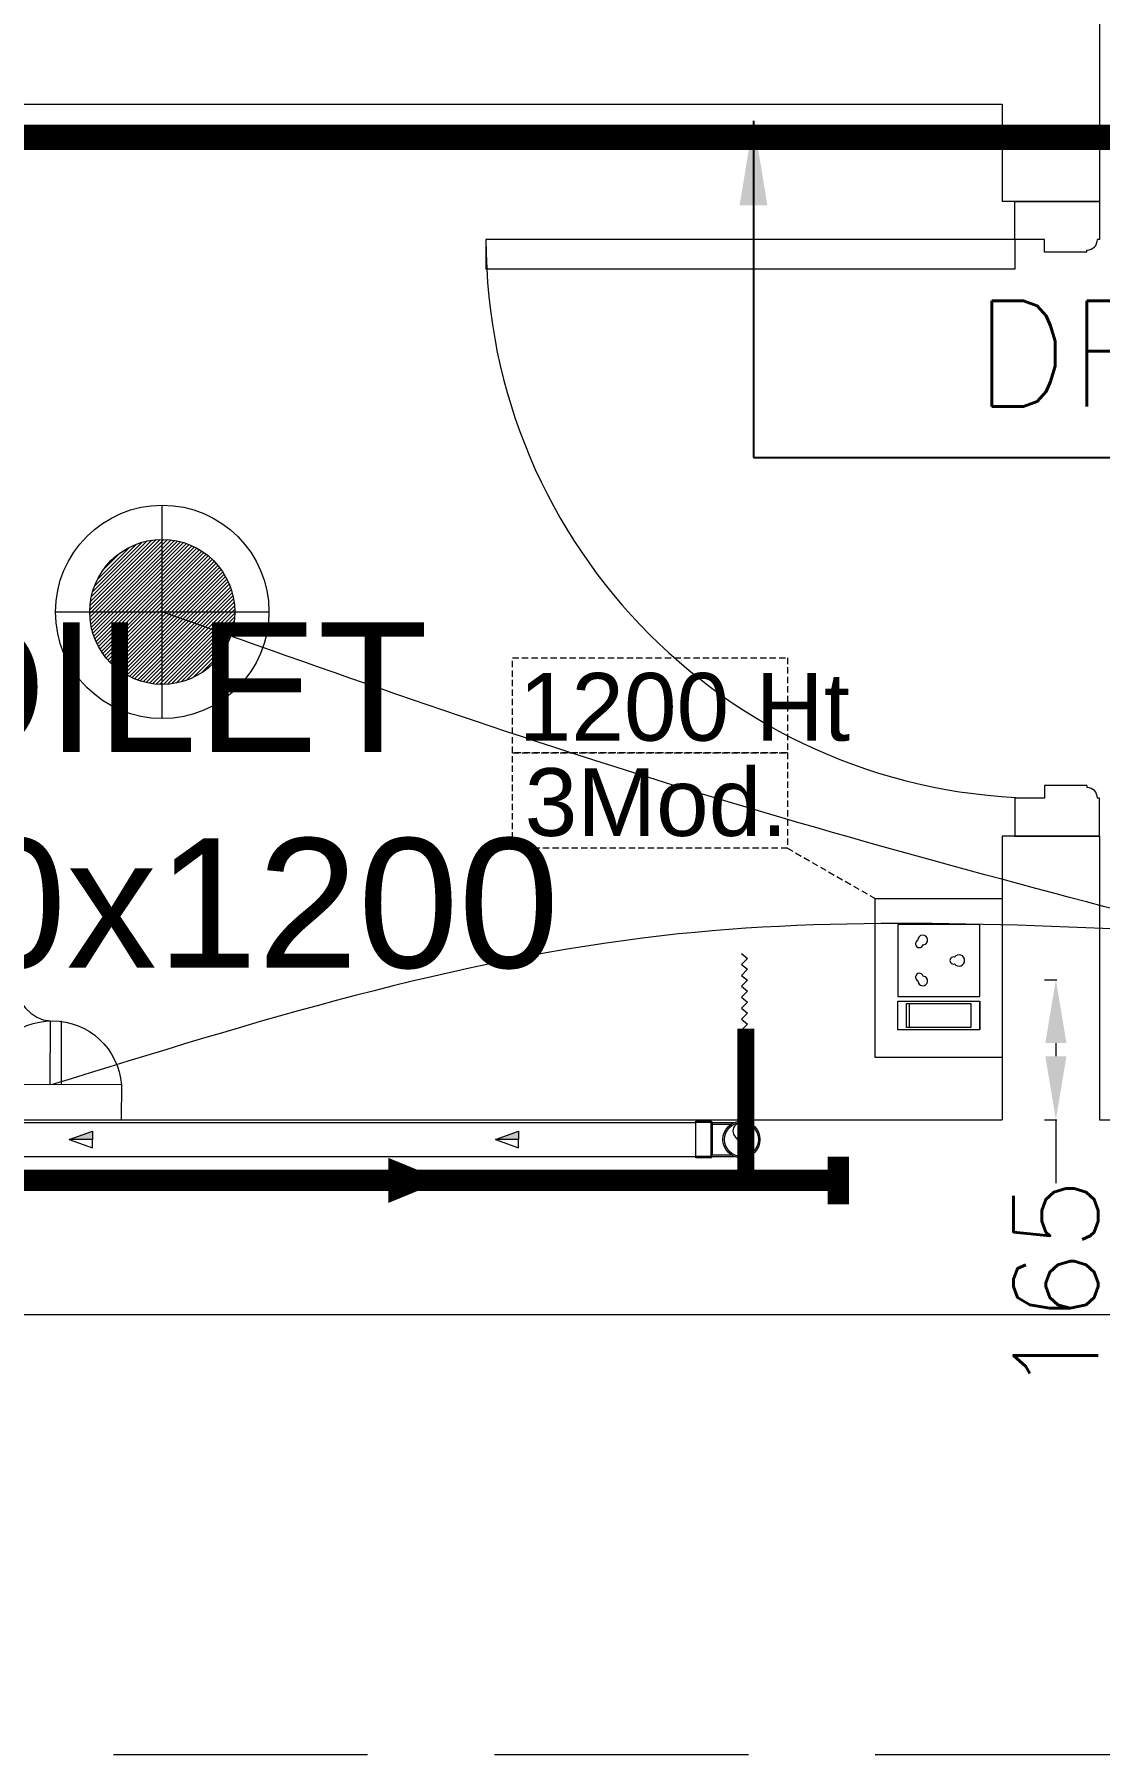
# Model space of a CAD drawing. Extents: x 3505867 to 4040009, y -660366 to -590408.
# Drawn here: x 3529095 to 3530354, y -613703 to -611671 of the extents above; entities that cross this region are included whole.
import ezdxf

# ---------------------------------------------------------------- set-up
doc = ezdxf.new("R2010")
doc.units = 0
doc.header["$LTSCALE"] = 6
doc.header["$MEASUREMENT"] = 0
for name, pattern in [('1', [0]), ('CENTER2', [1.125, 0.75, -0.125, 0.125, -0.125]), ('DASHED2', [0.375, 0.25, -0.125]), ('HIDDEN', [0.375, 0.25, -0.125])]:
    doc.linetypes.add(name, pattern=pattern)
doc.layers.get('0').update_dxf_attribs({"linetype": 'CONTINUOUS', "lineweight": 0})
doc.layers.get('Defpoints').update_dxf_attribs({"linetype": 'CONTINUOUS', "lineweight": 0})
for name, color, linetype, lineweight in [('AC-AHU', 7, 'CONTINUOUS', 0), ('Chajja', 7, 'CONTINUOUS', 0), ('DIM', 7, 'CONTINUOUS', 0), ('DOOR', 44, 'CONTINUOUS', 0), ('ELE- DBS', 1, 'CONTINUOUS', 0), ('ELE-1 NO 6-16A RAW POWER SOCKET', 1, 'CONTINUOUS', 0), ('ELE-12W LED', 1, 'CONTINUOUS', 0), ('ELE-CABLE TRAY', 31, 'CONTINUOUS', 0), ('ELE-EXHAUST FAN', 10, 'CONTINUOUS', 0), ('ELE. DB', 1, 'CONTINUOUS', 0), ('MEP_HVAC_DRAIN_PIPE', 7, 'CONTINUOUS', 0), ('MEP_HVAC_TEXT', 7, 'CONTINUOUS', 0), ('PHE-SP', 1, 'CONTINUOUS', 0), ('phe-text', 1, 'CONTINUOUS', 0), ('PL- WASTE PIPE', 6, 'CONTINUOUS', 0), ('PL-SOFT  WATER SUPPLY PIPE', 162, 'CONTINUOUS', 0), ('PL-SOIL PIPE', 1, 'CONTINUOUS', 0), ('PL-WATER PIPING', 1, 'CONTINUOUS', 0), ('TEXT', 5, 'CONTINUOUS', 0), ('WALL', 10, 'CONTINUOUS', 0)]:
    doc.layers.add(name, color=color, linetype=linetype, lineweight=lineweight)
doc.layers.add('CFT_LOOPING', color=7, linetype='1', lineweight=0, true_color=0xd6d600)
doc.layers.add('ELE-LIGHTING WIRING', color=7, linetype='CONTINUOUS', lineweight=0, true_color=0x63d7b6)
doc.styles.add('ARIAL', font='arial.ttf')
doc.styles.add('ROMANS', font='romans.shx')
doc.styles.get("Standard").update_dxf_attribs({"font": 'SIMPLEX'})
doc.styles.add('VERDANA', font='verdana.ttf')
doc.dimstyles.new('AEPL1', dxfattribs={"dimtxt": 100, "dimasz": 75, "dimexe": 1.25, "dimexo": 50, "dimtad": 0, "dimdec": 0, "dimtxsty": 'ROMANS', "dimcen": 2.5, "dimclrd": 7, "dimclre": 7, "dimadec": 0, "dimazin": 0, "dimtfac": 1, "dimtdec": 0, "dimtmove": 0, "dimatfit": 3, "dimfxl": 1, "dimlwd": 0, "dimlwe": 0, "dimarcsym": 0})
doc.dimstyles.new('TEXT', dxfattribs={"dimscale": 0, "dimtxt": 500, "dimasz": 100, "dimexe": 75, "dimexo": 100, "dimgap": 50, "dimtad": 0, "dimdec": 0, "dimzin": 0, "dimdsep": 46, "dimtxsty": 'ARIAL', "dimblk": 'OBLIQUE', "dimcen": 0.09, "dimdle": 100, "dimclrd": 256, "dimclre": 256, "dimclrt": 6, "dimadec": 0, "dimazin": 0, "dimtfac": 1, "dimtdec": 0, "dimtofl": 0, "dimtmove": 2, "dimatfit": 3, "dimfxl": 1, "dimfrac": 2, "dimtolj": 1, "dimtzin": 0, "dimarcsym": 0})

# ---------------------------------------------------------------- blocks, each defined once
blk = doc.blocks.new('750')
at = {"layer": 'DOOR'}
for p, q in [((-50, 705), (-47.5, 705)), ((-35, 690), (-35, 692.5)), ((50, 45), (50, 80)), ((50, 80), (675, 80)), ((675, 45), (675, 80)), ((-50, 45), (-47.5, 45)), ((-35, 60), (-35, 57.5)), ((50, 45), (675, 45))]:
    blk.add_line(p, q, dxfattribs=at)
for points in [[(15, 690), (15, 705), (50, 705), (50, 750), (-50, 750), (-50, 705)], [(-35, 690), (15, 690)], [(15, 60), (15, 45), (50, 45), (50, 0), (-50, 0), (-50, 45)], [(-35, 60), (15, 60)]]:
    blk.add_lwpolyline(points, dxfattribs=at)
for centre, start, end in [((-35, 705), 180, 270), ((-35, 45), 90, 180)]:
    blk.add_arc(centre, 12.5, start, end, dxfattribs=at)
at = {"layer": 'DOOR', "color": 145}
blk.add_arc((15, 45), 660, 0, 90, dxfattribs=at)
blk = doc.blocks.new('CIVIL IVF')
at = {"layer": 'Chajja', "color": 8, "linetype": 'HIDDEN', "ltscale": 200}
blk.add_line((-33055, 235.1720922137611), (-10539.99999999953, 235.1720922137611), dxfattribs=at)
at = {"layer": 'WALL', "color": 8, "linetype": 'ByBlock'}
for p, q in [((-13440, 2300.172092213761), (-13440, 2070.040364192217)), ((-15555, 2185.172092213761), (-13555, 2185.172092213761)), ((-13555, 2185.172092213761), (-13555, 2070.040364192217)), ((-13440.00000000047, 2070.040364192217), (-13555.00000000047, 2070.040364192217)), ((-13555, 1320.157421845011), (-13555, 985.1720922132954)), ((-13440.00000000047, 1320.157421845011), (-13555, 1320.157421845011)), ((-13440, 1320.157421845011), (-13440, 985.1720922132954)), ((-15555, 985.1720922137611), (-13555, 985.1720922137611)), ((-13440, 985.1720922137611), (-10009.99999999953, 985.1720922137611)), ((-15554.99999999953, 755.1720922137611), (-10009.99999999953, 755.1720922137611))]:
    blk.add_line(p, q, dxfattribs=at)
at = {"layer": 'DOOR', "color": 8, "rotation": 180}
blk.add_blockref('750', (-13490.00000000047, 2070.157421845011), dxfattribs=at)
at = {"layer": 'DIM', "color": 8, "insert": (-14607.32700942596, 1367.641750697047, -101230.7692307694), "char_height": 153, "width": 1626.955661664394, "attachment_point": 5, "style": 'ARIAL'}
blk.add_mtext('TOILET\\P2000x1200', dxfattribs=at)
blk = doc.blocks.new('6-16A RAW POWER SOCKET 3M')
at = {"layer": 'ELE-1 NO 6-16A RAW POWER SOCKET', "lineweight": 0}
for p, q in [((0.04236299658581899, 57.88694949233849), (72.28785605912874, 57.88694949233849)), ((0.04236299658581899, 57.88694949233849), (72.28785605912874, 57.88694949233849)), ((0.04236299658581899, 32.7175519091706), (0.04236299658581899, 57.88694949233849)), ((0.04236299658581899, 57.88694949233849), (0.04236299658581899, 32.7175519091706)), ((7.907799741334621, 55.78949969372939), (64.42241931437994, 55.78949969372939)), ((7.907799741334621, 34.81500170763839), (7.907799741334621, 55.78949969372939)), ((61.90547955633163, 55.78949969372939), (61.90547955633163, 34.81500170763839)), ((64.42241931437994, 55.78949969372939), (64.42241931437994, 34.81500170763839)), ((72.28785605912874, 57.88694949233849), (72.28785605912874, 32.7175519091706)), ((72.28785605912874, 32.7175519091706), (0.04236299658581899, 32.7175519091706)), ((64.42241931437994, 34.81500170763839), (7.907799741334621, 34.81500170763839)), ((0.04236299658581899, 28.52265231195239), (0.04236299658581899, -34.76791676603381)), ((72.28785605912874, 28.52265231195239), (0.04236299658581899, 28.52265231195239)), ((72.28785605912874, -34.76791676603381), (72.28785605912874, 28.52265231195239)), ((0.04236299658581899, -34.76791676603381), (72.28785605912874, -34.76791676603381))]:
    blk.add_line(p, q, dxfattribs=at)
blk.add_lwpolyline([(92, 82.0872261803568), (92, -57.5), (-19.66978094428543, -57.5), (-19.66978094428543, 82.0872261803568)], close=True, dxfattribs=at)
for centre, radius, start, end in [((50.26754560640858, 14.91360383487413), 4.244992632691642, 357.4899662956395, 264.731087112561), ((18.33083273330305, -3.12263222711136), 4.925952859802321, 37.15836531282703, 322.841634687173), ((23.2578085873977, -3.12263222711136), 3.139290385888216, 251.4031195274338, 108.5968804725661), ((53.18759013682806, 11.56753514266578), 3.425103751004558, 194.9048633384309, 67.31619007065557), ((53.18759013682806, -17.81279959660589), 3.425103751004558, 292.6838099293444, 165.0951366638534), ((50.26754560640858, -21.15886828909685), 4.244992632691642, 95.26891288743899, 2.510033704360463)]:
    blk.add_arc(centre, radius, start, end, dxfattribs=at)
blk = doc.blocks.new('*D406')
at = {"layer": 'Defpoints', "color": 0, "linetype": 'ByBlock', "transparency": 16777216}
for p in [(20250, 915.4926648153923), (20250, 750), (20313.36966876779, 750)]:
    blk.add_point(p, dxfattribs=at)
at = {"layer": 'ELE-CABLE TRAY', "color": 7, "linetype": 'ByBlock', "lineweight": 0, "transparency": 16777216}
for p, q in [((20300, 915.4926648153923), (20314.61966876779, 915.4926648153923)), ((20313.36966876779, 840.4926648153923), (20313.36966876779, 825)), ((20300, 750), (20314.61966876779, 750)), ((20313.36966876779, 750), (20313.36966876779, 675))]:
    blk.add_line(p, q, dxfattribs=at)
at = {"layer": 'ELE-CABLE TRAY', "color": 7, "linetype": 'ByBlock', "transparency": 16777216}
for points in [[(20325.86966876779, 840.4926648153923), (20300.86966876779, 840.4926648153923), (20313.36966876779, 915.4926648153923)], [(20300.86966876779, 825), (20325.86966876779, 825), (20313.36966876779, 750)]]:
    blk.add_solid(points, dxfattribs=at)
at = {"layer": 'ELE-CABLE TRAY', "color": 0, "linetype": 'ByBlock', "transparency": 16777216, "insert": (20313.36966876779, 552.9464285714275), "char_height": 100, "attachment_point": 5, "rotation": 90, "style": 'ROMANS'}
blk.add_mtext('165', dxfattribs=at)
blk = doc.blocks.new('A$C0B1B3CFA')
at = {"layer": 'PHE-SP'}
h = blk.add_hatch(color=7, dxfattribs=at)
h.dxf.hatch_style = 1
h.paths.add_polyline_path([(-0.0494668798380715, 0.0226015183831585), (-0.0494668798380715, 0), (0.0123667199595179, 0)])
at = {"layer": 'PHE-SP', "color": 7}
for points in [[(-0.0494668798380715, 0), (0.0123667199595179, 0), (-0.0494668798380715, 0.0226015183831585), (-0.0494668798380715, 0)], [(-0.0494668798380715, 0), (0.0123667199595179, 0), (-0.0494668798380715, -0.0226015183831585), (-0.0494668798380715, 0)]]:
    blk.add_lwpolyline(points, dxfattribs=at)
blk = doc.blocks.new('Z$W@#3BD47561')
at = {"layer": 'PHE-SP', "xscale": 49.00933755098914, "yscale": 49.00933755098914, "zscale": 49.00933755098914, "rotation": 270}
blk.add_blockref('A$C0B1B3CFA', (0, 0), dxfattribs=at)
blk = doc.blocks.new('Z$W@#4AA511D8')
at = {"layer": 'phe-text', "linetype": 'ByBlock', "lineweight": -2, "ltscale": 0.5, "xscale": 0.0244727334018079, "yscale": 0.0244727334018079, "zscale": 0.0244727334018079, "rotation": 270}
blk.add_blockref('Z$W@#3BD47561', (0.0148325505764859, 0), dxfattribs=at)
blk = doc.blocks.new('RISER UP 100')
at = {"color": 0, "linetype": 'Continuous'}
for p, q in [((-98.49999999981087, 60.00000000035834), (-148.4999999998108, 60.00000000054024)), ((-148.5000000002183, -59.99999999945976), (-148.4999999998108, 60.00000000054024)), ((-98.49999999976716, 60.00000000035834), (-93.49999999977443, 55.00000000034014)), ((-93.49999999983265, 55.00000000036925), (-23.97915761637705, 55.00000000011461)), ((-98.50000000020373, -59.99999999964166), (-93.50000000016735, -54.99999999965986)), ((-93.50000000022557, -54.99999999968895), (-23.97915761678451, -54.99999999994178)), ((-98.50000000020373, -59.99999999964166), (-148.5000000002183, -59.99999999945976))]:
    blk.add_line(p, q, dxfattribs=at)
at = {"color": 8, "linetype": 'Continuous', "lineweight": 0, "ltscale": 0.005}
for p, q in [((-98.49999999983265, 55.00000000035834), (-148.4999999998035, 55.00000000054024)), ((-98.50000000016735, -54.99999999964166), (-98.49999999981813, 55.00000000035834)), ((-98.49999999978901, 55.00000000035834), (-93.4999999998472, 50.00000000036925)), ((-93.5000000001528, -49.99999999965986), (-93.4999999998472, 50.00000000036925)), ((-93.4999999998472, 50.00000000036925), (-33.16624790341303, 50.00000000014916)), ((-98.50000000018193, -54.99999999964166), (-148.5000000001819, -54.99999999945976)), ((-98.50000000018193, -54.99999999964166), (-93.5000000001528, -49.99999999965986)), ((-93.50000000021099, -49.99999999968895), (-33.16624790377682, -49.99999999990814))]:
    blk.add_line(p, q, dxfattribs=at)
at = {"color": 8, "linetype": 'CENTER2', "lineweight": 0}
for p, q in [((-15, 0), (15, 0)), ((0, 15), (0, -15))]:
    blk.add_line(p, q, dxfattribs=at)
at = {"color": 0, "linetype": 'Continuous'}
blk.add_circle((-8.73115e-11, 0), 60, dxfattribs=at)
at = {"color": 8, "linetype": 'Continuous', "lineweight": 0, "ltscale": 0.005}
blk.add_circle((0, 0), 55.00000000005822, dxfattribs=at)
at = {"color": 8, "linetype": 'Continuous', "lineweight": 0}
for centre, start, end in [((2.18279e-11, 27.50000000002911), 89.99999999958314, 269.9999999991661), ((-1.891749e-10, -27.50000000002911), 269.9999999991661, 89.99999999958314)]:
    blk.add_arc(centre, 27.5000000000291, start, end, dxfattribs=at)
blk = doc.blocks.new('aa')
at = {"layer": 'PL- WASTE PIPE', "color": 4, "ltscale": 5}
for p, q in [((-2.731126669910736, 0.1073182196505513), (-2.562052165761997, -0.1073182196505513)), ((-2.562052165761997, -0.1073182196505513), (-2.353042467362684, 0.1073182196505513)), ((-2.353042467362684, 0.1073182196505513), (-2.183967963213945, -0.1073182196505513)), ((-2.183967963213945, -0.1073182196505513), (-1.974958264814632, 0.1073182196505513)), ((-1.974958264814632, 0.1073182196505513), (-1.805883760665893, -0.1073182196505513)), ((-1.805883760665893, -0.1073182196505513), (-1.596874062266579, 0.1073182196505513)), ((-1.596874062266579, 0.1073182196505513), (-1.42779955811784, -0.1073182196505513)), ((-1.42779955811784, -0.1073182196505513), (-1.218789859718527, 0.1073182196505513)), ((-1.218789859718527, 0.1073182196505513), (-1.049715355569788, -0.1073182196505513)), ((-1.049715355569788, -0.1073182196505513), (-0.8407056571704743, 0.1073182196505513)), ((-0.8407056571704743, 0.1073182196505513), (-0.6716311530217354, -0.1073182196505513)), ((-0.6716311530217354, -0.1073182196505513), (-0.4626214546224219, 0.1073182196505513)), ((-0.4626214546224219, 0.1073182196505513), (-0.293546950473683, -0.1073182196505513)), ((-0.293546950473683, -0.1073182196505513), (-0.08453725207436946, 0.1073182196505513)), ((-0.08453725207436946, 0.1073182196505513), (0.08453725207436946, -0.1073182196505513)), ((0.08453725207436946, -0.1073182196505513), (0.293546950473683, 0.1073182196505513)), ((0.293546950473683, 0.1073182196505513), (0.4626214546224219, -0.1073182196505513)), ((0.4626214546224219, -0.1073182196505513), (0.6716311530217354, 0.1073182196505513)), ((0.6716311530217354, 0.1073182196505513), (0.8407056571704743, -0.1073182196505513)), ((0.8407056571704743, -0.1073182196505513), (1.049715355569788, 0.1073182196505513)), ((1.049715355569788, 0.1073182196505513), (1.218789859718527, -0.1073182196505513)), ((1.218789859718527, -0.1073182196505513), (1.42779955811784, 0.1073182196505513)), ((1.42779955811784, 0.1073182196505513), (1.596874062266579, -0.1073182196505513)), ((1.596874062266579, -0.1073182196505513), (1.805883760665893, 0.1073182196505513)), ((1.805883760665893, 0.1073182196505513), (1.974958264814632, -0.1073182196505513)), ((1.974958264814632, -0.1073182196505513), (2.183967963213945, 0.1073182196505513)), ((2.183967963213945, 0.1073182196505513), (2.353042467362684, -0.1073182196505513)), ((2.353042467362684, -0.1073182196505513), (2.562052165761997, 0.1073182196505513)), ((2.562052165761997, 0.1073182196505513), (2.731126669910736, -0.1073182196505513)), ((2.731126669910736, -0.1073182196505513), (2.94013636831005, 0.1073182196505513)), ((2.94013636831005, 0.1073182196505513), (3.109210872458789, -0.1073182196505513)), ((3.109210872458789, -0.1073182196505513), (3.318220570858102, 0.1073182196505513)), ((3.318220570858102, 0.1073182196505513), (3.487295075006841, -0.1073182196505513)), ((3.487295075006841, -0.1073182196505513), (3.696304773406155, 0.1073182196505513))]:
    blk.add_line(p, q, dxfattribs=at)
blk = doc.blocks.new('ETWER')
at = {"layer": 'PL- WASTE PIPE', "color": 4, "linetype": 'ByBlock', "lineweight": 0, "ltscale": 5}
for p, q in [((18680.22725724662, 746.7194381064037), (19887.787827102, 746.7194381064037)), ((18680.22725724662, 706.7194381064037), (19887.787827102, 706.7194381064037))]:
    blk.add_line(p, q, dxfattribs=at)
at = {"layer": 'PL-SOFT  WATER SUPPLY PIPE', "color": 5, "const_width": 20}
blk.add_lwpolyline([(19946.93612812227, 857.6924816621467), (19946.93612812227, 675.2546713175252)], dxfattribs=at)
at = {"layer": 'PL-SOFT  WATER SUPPLY PIPE', "color": 3, "const_width": 25}
for points in [[(17229.14437774476, 676.9454663724173), (17466.97627425706, 676.9454663724173), (17466.97627425706, 778.3086102382513), (18273.20014127996, 778.3086102382513), (18273.20014127996, 678.3511412626831), (20056.39050435694, 678.3511412626831)], [(20056.39050435694, 650.1243398970691), (20056.39050435694, 706.577942628297)]]:
    blk.add_lwpolyline(points, dxfattribs=at)
at = {"layer": 'PL-WATER PIPING', "color": 61}
blk.add_lwpolyline([(19524.68971982645, 678.3511412626831, 53.25524689926687, 0, 0), (19589.50079647871, 678.3511412626831, 0, 0, 0)], format="xyseb", dxfattribs=at)
at = {"layer": 'PL- WASTE PIPE', "linetype": 'ByBlock', "xscale": -34.18592693661901, "yscale": 34.18592693661901, "zscale": 34.18592693661901, "rotation": 89.99999999999972}
blk.add_blockref('aa', (19945.47511051176, 853.0651908122236), dxfattribs=at)
at = {"layer": 'PL- WASTE PIPE', "color": 4, "linetype": 'ByBlock', "ltscale": 5, "xscale": 0.3637807491883915, "yscale": 0.3637807491883915, "zscale": 0.3637807487565851, "rotation": 359.9916092639283}
blk.add_blockref('RISER UP 100', (19941.8063376951, 726.7035858930321), dxfattribs=at)
at = {"layer": 'PL-SOIL PIPE', "color": 1, "linetype": 'Continuous', "xscale": -368.8935589147083, "yscale": 368.8935589147088, "zscale": 368.8935589147086}
for p, rotation in [((19147.64751724899, 726.7193349313457), 179.9999999998882), ((19651.1118567395, 726.7193349313457), 180)]:
    blk.add_blockref('Z$W@#4AA511D8', p, dxfattribs=dict(at, rotation=rotation))
blk = doc.blocks.new('18W LED')
at = {"layer": 'ELE-12W LED'}
h = blk.add_hatch(dxfattribs=at)
h.set_pattern_fill('ANSI31', color=252)
h.set_pattern_definition([(45, (-1135553.90972861, 459369.4158411386), (-2.245064030267288, 2.245064030267288), [])])
edge = h.paths.add_edge_path()
edge.add_arc((0, 0), 85.66142586955375, 0, 360)
at = {"layer": 'ELE-12W LED', "color": 1}
for p, q in [((0, -126.0971237812773), (0, 126.0971237812773)), ((-126.0971237812191, 0), (126.0971237812191, 0))]:
    blk.add_line(p, q, dxfattribs=at)
for radius in [126.0971237812657, 85.66142586955375]:
    blk.add_circle((0, 0), radius, dxfattribs=at)
blk = doc.blocks.new('A$C44D17E71')
at = {"layer": 'ELE-EXHAUST FAN', "color": 1}
for p, q in [((-13.29599733809255, 0.7159641550460947), (-9.753207352478512, 2.099846774310208)), ((-9.753207352478512, 2.099846774310208), (-9.753207352328673, -0.4807560357785405)), ((-13.29599733809255, 0.7159641550460947), (-9.753207352328673, -0.4807560357785405)), ((-0.9728406073775204, 0.8095453698751953), (-9.753207352478512, 0.8095453698751953)), ((6.624894357317842, -9.319243077637587), (4.708301747763088, -9.310921312920549)), ((4.708301747549129, -9.31092131185462), (4.708301747527756, -16.79750919255232)), ((6.592107783299824, -16.80575916425325), (6.624894357082511, -9.319243076573478)), ((6.608972073030898, -12.95495190956128), (10.06662593766994, -12.97009441677576)), ((6.606356718972009, -13.55214423543978), (10.06401058358968, -13.56728674265971)), ((6.592107783299824, -16.80575916425325), (4.708301747527756, -16.79743739952348))]:
    blk.add_line(p, q, dxfattribs=at)
blk.add_ellipse((-0.9728406073561473, 5.636987982185019), major_axis=(-4.194098581760904e-11, -4.827442612307142), ratio=0.3635497343302502, dxfattribs=at)
at = {"layer": 'ELE-EXHAUST FAN', "color": 1, "extrusion": (0, 0, -1)}
blk.add_ellipse((-0.9728406073561473, -4.017897242429171), major_axis=(-4.194039462639472e-11, 4.827442612307142), ratio=0.3635497343302502, dxfattribs=at)
blk.add_ellipse((6.311101380334847, -13.0611986838426), major_axis=(0.01644494446120371, 3.755053575657497), ratio=0.9999999968774386, start_param=0.07928288612717244, end_param=3.06230976746262, dxfattribs=at)
at = {"layer": 'ELE-EXHAUST FAN', "color": 1}
blk.add_open_spline([(-1.040462210238502, 0.8131301081702986), (-0.794110476796277, -0.2959092840810627), (3.443820170653225, 2.503108630342467), (7.593877717068608, -7.044175584480399), (-0.9620381850488684, -5.976623083626691), (5.220079382851281, 0.4063643747449532), (14.26886167446287, 3.094036723225145), (9.160937442755994, -9.394371721256903), (5.4319324894484, -2.528912989344462), (11.72688167262936, 0.02392873297139886), (16.82435437684603, -10.78942685045513), (10.13837529740211, -10.70616108024435), (10.06508547398614, -12.97008767044419)], degree=3, knots=[0, 0, 0, 0, 6.261698984633693, 12.35289337727386, 15.78723858549406, 21.85874170938161, 28.75275539672618, 35.67821749018282, 39.22549451667553, 45.35410703231142, 53.69387849876626, 67.42145290315356, 67.42145290315356, 67.42145290315356, 67.42145290315356], dxfattribs=at)
blk = doc.blocks.new('*D539')
at = {"layer": 'Defpoints', "color": 0, "linetype": 'ByBlock', "transparency": 16777216}
for p in [(-7180, 1320.157421845011), (-7180, 1185.157421845011), (-6920.612847353797, 1185.157421845011)]:
    blk.add_point(p, dxfattribs=at)
at = {"layer": 'ELE-CABLE TRAY', "color": 7, "linetype": 'ByBlock', "lineweight": 0, "transparency": 16777216}
for p, q in [((-6920.612847353797, 1395.157421845011), (-6920.612847353797, 1470.157421845011)), ((-7130, 1320.157421845011), (-6919.362847353797, 1320.157421845011)), ((-6920.612847353797, 1320.157421845011), (-6920.612847353797, 1185.157421845011)), ((-7130, 1185.157421845011), (-6919.362847353797, 1185.157421845011)), ((-6920.612847353797, 1110.157421845011), (-6920.612847353797, 1035.157421845011))]:
    blk.add_line(p, q, dxfattribs=at)
at = {"layer": 'ELE-CABLE TRAY', "color": 7, "linetype": 'ByBlock', "transparency": 16777216}
for points in [[(-6933.112847353797, 1395.157421845011), (-6908.112847353797, 1395.157421845011), (-6920.612847353797, 1320.157421845011)], [(-6908.112847353797, 1110.157421845011), (-6933.112847353797, 1110.157421845011), (-6920.612847353797, 1185.157421845011)]]:
    blk.add_solid(points, dxfattribs=at)
at = {"layer": 'ELE-CABLE TRAY', "color": 0, "linetype": 'ByBlock', "transparency": 16777216, "insert": (-6920.612847353797, 913.1038504164399), "char_height": 100, "attachment_point": 5, "rotation": 90, "style": 'ROMANS'}
blk.add_mtext('135', dxfattribs=at)
blk = doc.blocks.new('_Oblique')
at = {"color": 0, "linetype": 'ByBlock', "lineweight": -2}
blk.add_line((-0.5, -0.5), (0.5, 0.5), dxfattribs=at)
blk = doc.blocks.new('SFDS')
at = {"layer": 'CFT_LOOPING', "color": 7, "linetype": 'DASHED2', "ltscale": 5}
blk.add_line((19996.10813102033, 1070.902115526027), (20100, 1011.242664815392), dxfattribs=at)
for points in [[(19671.28811198566, 1295.902115526027), (19996.10813102033, 1295.902115526027), (19996.10813102033, 1183.402115526027), (19671.28811198566, 1183.402115526027)], [(19671.28811198566, 1183.402115526027), (19996.10813102033, 1183.402115526027), (19996.10813102033, 1070.902115526027), (19671.28811198566, 1070.902115526027)]]:
    blk.add_lwpolyline(points, close=True, dxfattribs=at)
at = {"layer": 'ELE-1 NO 6-16A RAW POWER SOCKET', "linetype": 'ByBlock', "xscale": 1.343246120226769, "yscale": 1.343246120226769, "zscale": 1.343246120226769, "rotation": 180}
blk.add_blockref('6-16A RAW POWER SOCKET 3M', (20223.57864306075, 934.0060129023623), dxfattribs=at)
at = {"layer": 'TEXT', "color": 7, "char_height": 80, "attachment_point": 1}
for s, insert, width in [('\\A1;{\\fArial|b0|i0|c0|p34;1200 Ht\\P}', (19678.72995204572, 1277.823911351501), 8957.987203209177), ('\\A1;{\\fArial|b0|i0|c0|p34;3Mod.\\P}', (19685.74874421256, 1165.323911346844), 352.574825963015)]:
    blk.add_mtext(s, dxfattribs=dict(at, insert=insert, width=width))
at = {"layer": 'ELE-CABLE TRAY', "color": 0, "linetype": 'ByBlock'}
dim = blk.add_linear_dim(base=(20313.36966876779, 750), p1=(20250, 915.4926648153923), p2=(20250, 750), angle=90, dimstyle='AEPL1', dxfattribs=at)
dim.commit()
dim.dimension.update_dxf_attribs({"geometry": '*D406', "text_midpoint": (20313.36966876779, 552.9464285714275)})
blk = doc.blocks.new('WETRWER')
at = {"layer": 'ELE-LIGHTING WIRING', "linetype": 'ByBlock'}
for points in [[(-7054.999999999534, 1205.340467106202), (-7694.084368485957, 1383.582176127937), (-8287.5, 1585.17209221411)], [(-7054.999999999534, 1205.340467106202), (-7697.400918599684, 1202.481370929512), (-8417.379289703444, 1026.636230912991)]]:
    blk.add_spline(points, degree=3, dxfattribs=at)
at = {"layer": 'ELE-12W LED', "color": 6}
blk.add_blockref('18W LED', (-8287.5, 1585.17209221411), dxfattribs=at)
at = {"layer": 'ELE-EXHAUST FAN', "xscale": 21.82094173196808, "yscale": 21.82094173196808, "zscale": 21.82094173196808, "rotation": 90.00000000000001}
blk.add_blockref('A$C44D17E71', (-8702.415365525521, 882.4325141246663), dxfattribs=at)
at = {"layer": 'ELE-CABLE TRAY', "color": 0, "linetype": 'ByBlock'}
dim = blk.add_linear_dim(base=(-6920.612847353797, 1185.157421845011), p1=(-7180, 1320.157421845011), p2=(-7180, 1185.157421845011), angle=90, dimstyle='AEPL1', dxfattribs=at)
dim.commit()
dim.dimension.update_dxf_attribs({"geometry": '*D539', "text_midpoint": (-6920.612847353797, 913.1038504164399)})

msp = doc.modelspace()

# ---------------------------------------------------------------- linework, layer by layer
at = {"layer": 'MEP_HVAC_DRAIN_PIPE', "linetype": 'ByBlock', "const_width": 30}
msp.add_lwpolyline([(3531094.653272443, -610130.7466965944), (3531094.653272443, -611792.5561747077), (3528727.491581402, -611792.5561747077)], dxfattribs=at)

# ---------------------------------------------------------------- block references
at = {"linetype": 'ByBlock'}
msp.add_blockref('CIVIL IVF', (3543793.958465429, -613938.4187888083), dxfattribs=at)
at = {"layer": 'ELE- DBS', "color": 0, "linetype": 'ByBlock'}
msp.add_blockref('SFDS', (3509988.958465429, -613703.2466965945), dxfattribs=at)
at = {"layer": 'ELE. DB', "color": 0, "linetype": 'ByBlock'}
msp.add_blockref('WETRWER', (3537533.958465429, -613938.4187888083), dxfattribs=at)
at = {"layer": 'PHE-SP', "color": 0, "linetype": 'ByBlock'}
msp.add_blockref('ETWER', (3509988.958465429, -613703.2466965945), dxfattribs=at)

# ---------------------------------------------------------------- texts
at = {"layer": 'MEP_HVAC_TEXT', "color": 0, "insert": (3531142.547232969, -611985.7802336557), "char_height": 125, "attachment_point": 3, "rotation": 359.99312459720403, "style": 'VERDANA'}
msp.add_mtext_dynamic_manual_height_columns('{\\Fromans|c0;\\C256;DRAIN PIPE}', width=1718.698670698463, gutter_width=750, heights=[0], dxfattribs=at)

# ---------------------------------------------------------------- leaders
at = {"layer": 'AC-AHU', "linetype": 'ByBlock'}
msp.add_leader([(3529945.038354161, -611773.0881250971), (3529945.038354161, -612170.9932270005), (3531165.032083921, -612170.9932270005)], dimstyle='TEXT', override={"dimscale": 1, "dimtxt": 200, "dimasz": 100}, dxfattribs=at)

doc.saveas('drawing.dxf')
